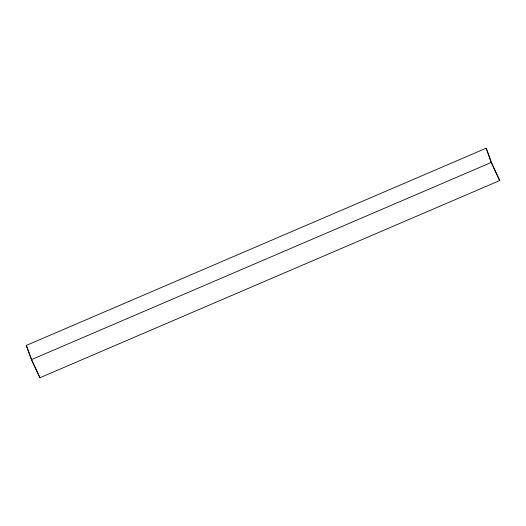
<?xml version="1.0" encoding="UTF-8"?>
<svg xmlns="http://www.w3.org/2000/svg" width="526" height="526" viewBox="0 0 526 526"><rect width="100%" height="100%" fill="white"/><g stroke="black" fill="none" stroke-linecap="round" stroke-linejoin="round"><path stroke-width="0.79" d="M26.3 345.431L486.083 148.247L487.188 150.6L491.626 162.975L499.7 180.569L39.917 377.753L31.402 359.659L26.3 345.431L31.843 360.159L39.917 377.753M31.402 359.659L491.185 162.475L486.083 148.247M491.185 162.475L499.7 180.569"/></g></svg>
